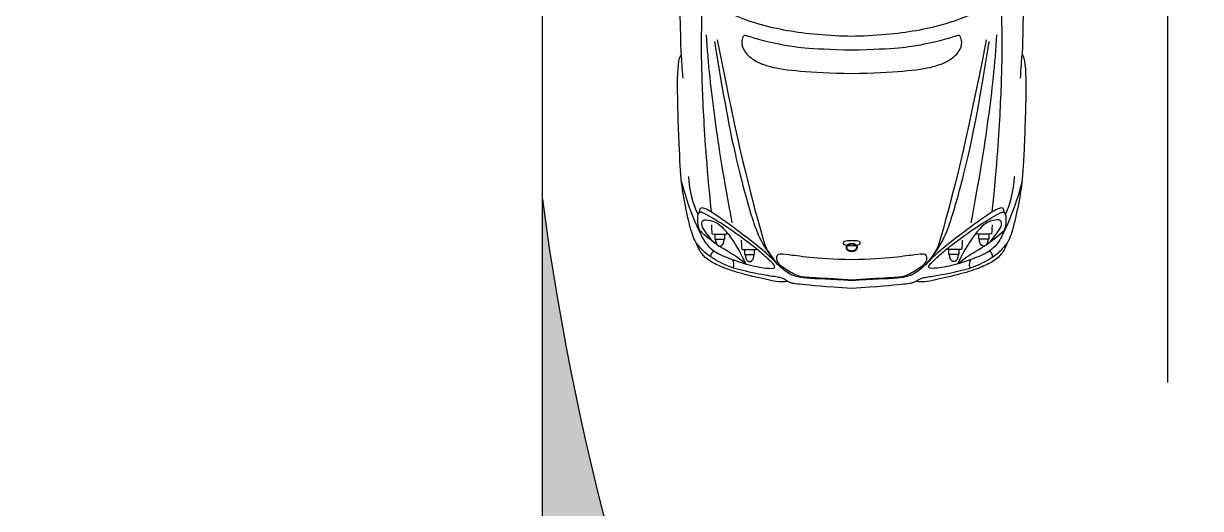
# Model space of a CAD drawing. Header units: metres. Extents: x 1203 to 2640, y 535 to 1122.
# Drawn here: x 1230.33 to 1236.82, y 562.57 to 565.24 of the extents above; entities that cross this region are included whole.
import ezdxf

# ---------------------------------------------------------------- set-up
doc = ezdxf.new("R2010")
doc.units = ezdxf.units.M
doc.layers.add('car', color=253, linetype='Continuous')
doc.layers.add('line work', color=7, linetype='Continuous')
picture_1 = doc.add_image_def('image1.png', size_in_pixel=(941, 730))

msp = doc.modelspace()

# ---------------------------------------------------------------- hatches: boundary and pattern name
at = {"layer": 'line work', "lineweight": -3, "true_color": 0x136734}
h = msp.add_hatch(color=116, dxfattribs=at)
h.dxf.hatch_style = 1
edge = h.paths.add_edge_path()
edge.add_spline(control_points=[(1235.321652485557, 555.6393446272039), (1235.530569786166, 556.3717194592426), (1235.991135876796, 557.9862674755375), (1235.56353302185, 554.0215818541835), (1236.586221167753, 556.3564367066841), (1236.714606379195, 556.4851687725156)], knot_values=[0, 0, 0, 0, 1.384531089470169, 3.052251150930328, 4.422278540688055, 4.422278540688055, 4.422278540688055, 4.422278540688055], degree=3, periodic=0)
edge.add_arc((1247.826940138888, 566.2019385346516), 14.76142188941083, 187.5263970019626, 221.166872993789, ccw=False)
edge.add_line((1233.1926934961, 564.2684439276688), (1233.1926934961, 555.9831676466582))
edge.add_spline(control_points=[(1233.192693496158, 555.983167646581), (1233.4736529175, 555.6101936152783), (1234.470727529507, 554.2847125184724), (1234.090086394508, 556.8554077736244), (1234.812453739327, 554.9981010131182), (1235.194090800858, 555.4787037844663), (1235.321652485557, 555.6393446272039)], knot_values=[50.48478125455625, 50.48478125455625, 50.48478125455625, 50.48478125455625, 51.67796193849407, 52.68127808788633, 53.66404707915862, 54.15745840362375, 54.15745840362375, 54.15745840362375, 54.15745840362375], degree=3, periodic=0)

# ---------------------------------------------------------------- linework, layer by layer
at = {"layer": 'car'}
for points, knots in [([(1233.935115265746, 568.0198828176001), (1233.937155668369, 568.0171368174865), (1233.939252385168, 568.0159294205425), (1233.941405416143, 568.0162606267679), (1233.93920518501, 567.8849246168447), (1233.928145391636, 567.0303411428465), (1233.932504117694, 566.1687374344165), (1233.938420988053, 565.8464101164541), (1233.940319802498, 565.7605620238564), (1233.934849532066, 565.7629968991416), (1233.912425233442, 565.7733060958387), (1233.869392970814, 565.7970480338404), (1233.825360297223, 565.819542986653), (1233.811480432722, 565.8118851303764), (1233.802386728393, 565.7779033931488), (1233.811959048739, 565.7376996476964), (1233.847376634018, 565.6931883580885), (1233.907682252197, 565.6534632286532), (1233.929568295816, 565.6408509323307), (1233.940780884323, 565.6342232501765), (1233.943415016735, 565.6327075652707), (1233.944748308377, 565.5817250849009), (1233.950235878743, 565.3886004987726), (1233.955498286141, 565.178763156382), (1233.956349737954, 565.1126509567212), (1233.959137215022, 565.0639241763974), (1233.943595529602, 565.0490152690793), (1233.932917048397, 564.9294719003019), (1233.949089507212, 564.4995661910727), (1233.959619059592, 564.3411442893496), (1233.990729100716, 564.1779362274538), (1234.02035625163, 564.0643654822834), (1234.035313511885, 564.0368046242922), (1234.040774430933, 564.02871532571), (1234.04666177508, 564.0089134636949), (1234.072471804965, 563.9621976741237), (1234.10733395931, 563.9314717075815), (1234.174103848142, 563.8960186692639), (1234.274554123376, 563.860565630946), (1234.429956608003, 563.8257034766002), (1234.497908264778, 563.8085678414132), (1234.545987976006, 563.8143382486596), (1234.549763115751, 563.8119003625707), (1234.563543605716, 563.8051368296958), (1234.60533210905, 563.7974756040846), (1234.898319390406, 563.7758611926731), (1235.191306671763, 563.7974756040846), (1235.233095175096, 563.8051368296958), (1235.246875665061, 563.8119003625707), (1235.250650804806, 563.8143382486596), (1235.298730516034, 563.8085678414132), (1235.36668217281, 563.8257034766002), (1235.522084657436, 563.860565630946), (1235.62253493267, 563.8960186692639), (1235.689304821502, 563.9314717075815), (1235.724166975848, 563.9621976741237), (1235.749977005732, 564.0089134636949), (1235.75586434988, 564.02871532571), (1235.761325268928, 564.0368046242922), (1235.776282529183, 564.0643654822834), (1235.805909680097, 564.1779362274538), (1235.837019721221, 564.3411442893496), (1235.847549273601, 564.4995661910727), (1235.863721732415, 564.9294719003019), (1235.853043251211, 565.0490152690793), (1235.837501565791, 565.0639241763974), (1235.840289042858, 565.1126509567212), (1235.841140494671, 565.178763156382), (1235.846402902069, 565.3886004987726), (1235.851890472436, 565.5817250849009), (1235.853223764077, 565.6327075652707), (1235.855857896489, 565.6342232501765), (1235.867070484997, 565.6408509323307), (1235.888956528615, 565.6534632286532), (1235.949262146794, 565.6931883580885), (1235.984679732073, 565.7376996476964), (1235.994252052419, 565.7779033931488), (1235.985158348091, 565.8118851303764), (1235.971278483589, 565.819542986653), (1235.927245809999, 565.7970480338404), (1235.884213547371, 565.7733060958387), (1235.861789248746, 565.7629968991416), (1235.856318978314, 565.7605620238564), (1235.858217792759, 565.8464101164541), (1235.864134663119, 566.1687374344165), (1235.868493389176, 567.0303411428465), (1235.857433595803, 567.8849246168447), (1235.855233364669, 568.0162606267679), (1235.857386395645, 568.0159294205425), (1235.859483112444, 568.0171368174865), (1235.861523515066, 568.0198828176001), (1235.868381487429, 568.0361008221248), (1235.865753881165, 568.0740922338043), (1235.84867862401, 568.1184152417372), (1235.842475760426, 568.2052553319145), (1235.812786070298, 568.4249421851769), (1235.775861450804, 568.6464899021453), (1235.74884343654, 568.8040949853546), (1235.705614613716, 568.8932544324273), (1235.626361771874, 568.9589982671373), (1235.47956389437, 568.9887180828282), (1235.239103567417, 569.0211396999455), (1234.898319390406, 569.0274439032739), (1234.557535213396, 569.0211396999455), (1234.317074886442, 568.9887180828282), (1234.170277008939, 568.9589982671373), (1234.091024167096, 568.8932544324273), (1234.047795344273, 568.8040949853546), (1234.020777330009, 568.6464899021453), (1233.983852710514, 568.4249421851769), (1233.954163020386, 568.2052553319145), (1233.947960156802, 568.1184152417372), (1233.930884899648, 568.0740922338043), (1233.928257293383, 568.0361008221248), (1233.935115265746, 568.0198828176001)], [9.811372563959978, 9.811372563959978, 9.811372563959978, 9.811372563959978, 10.30411027758206, 10.30411027758206, 10.30411027758206, 11.1973159144114, 12.1973159144114, 12.64415504076459, 12.64415504076459, 12.64415504076459, 12.96940806953581, 13.96940806953583, 14.96940806953584, 15.96940806953585, 16.96940806953587, 17.96940806953588, 18.96940806953589, 19.9694080695359, 20.96940806953592, 21.2945489660335, 21.2945489660335, 21.2945489660335, 21.6069040191925, 22.6069040191925, 23.22067175966023, 23.22067175966023, 23.22067175966023, 24.15963491974452, 25.15963491974453, 26.15963491974454, 27.15963491974455, 28.15963491974457, 28.73887292436218, 28.73887292436218, 28.73887292436218, 29.73887292436218, 30.73887292436218, 31.73887292436218, 32.73887292436218, 33.73887292436218, 34.73887292436218, 34.73887292436218, 34.73887292436218, 35.28556332597728, 36.28556332597728, 36.28556332597728, 36.28556332597728, 37.28556332597728, 37.83225372759237, 37.83225372759237, 37.83225372759237, 38.83225372759237, 39.83225372759237, 40.83225372759237, 41.83225372759237, 42.83225372759237, 43.83225372759237, 43.83225372759237, 43.83225372759237, 44.41149173220998, 45.41149173221, 46.41149173221001, 47.41149173221002, 48.41149173221004, 49.35045489229432, 49.35045489229432, 49.35045489229432, 49.96422263276205, 50.96422263276205, 51.27657768592105, 51.27657768592105, 51.27657768592105, 51.60171858241863, 52.60171858241865, 53.60171858241866, 54.60171858241868, 55.60171858241868, 56.6017185824187, 57.60171858241871, 58.60171858241873, 59.60171858241874, 59.92697161118996, 59.92697161118996, 59.92697161118996, 60.37381073754315, 61.37381073754315, 62.2670163743725, 62.2670163743725, 62.2670163743725, 62.75975408799457, 62.75975408799457, 62.75975408799457, 63.57112665195455, 64.57112665195456, 65.57112665195456, 66.57112665195456, 67.57112665195456, 68.57112665195456, 69.57112665195456, 70.57112665195456, 71.57112665195456, 72.57112665195456, 72.57112665195456, 72.57112665195456, 73.57112665195456, 74.57112665195456, 75.57112665195456, 76.57112665195456, 77.57112665195456, 78.57112665195456, 79.57112665195456, 80.57112665195456, 81.57112665195456, 82.38249921591454, 82.38249921591454, 82.38249921591454, 82.38249921591454]), ([(1235.673255814452, 564.1978420440116), (1235.70182646649, 564.4784520379178), (1235.719616105512, 564.7653099671454), (1235.73184648234, 565.1188790427047), (1235.722201646599, 565.3746049672195), (1235.721244414565, 565.3798697434095), (1235.717894102444, 565.380826975444), (1235.706885934046, 565.3726905031501), (1235.663331876473, 565.3420590780438), (1235.580531305482, 565.2913257802109), (1235.417323243585, 565.230541546015), (1235.250764869568, 565.1932094966664), (1235.097607744035, 565.1735862399576), (1234.952258691182, 565.1655746843626), (1234.898319390406, 565.1647993264146), (1234.84438008963, 565.1655746843626), (1234.699031036777, 565.1735862399576), (1234.545873911244, 565.1932094966664), (1234.379315537227, 565.230541546015), (1234.216107475331, 565.2913257802109), (1234.13330690434, 565.3420590780438), (1234.089752846766, 565.3726905031501), (1234.078744678369, 565.380826975444), (1234.075394366248, 565.3798697434095), (1234.074437134213, 565.3746049672195), (1234.064792298473, 565.1188790427047), (1234.0770226753, 564.7653099671454), (1234.094812314322, 564.4784520379178), (1234.12338296636, 564.1978420440116)], [0, 0, 0, 0, 1, 2, 3, 4, 5, 6, 7, 8, 9, 10, 11, 12, 12, 12, 13, 14, 15, 16, 17, 18, 19, 20, 21, 22, 23, 24, 24, 24, 24]), ([(1234.898319390406, 565.0887984857764), (1235.142072103967, 565.0932458955319), (1235.294395888092, 565.1188185016258), (1235.420035213684, 565.1477266650363), (1235.487858212455, 565.1732992711302), (1235.494529327088, 565.1666281564972), (1235.506759703916, 565.1477266650363), (1235.503424146599, 565.0954696004096), (1235.454502639289, 565.0398769784665), (1235.357771477108, 564.9942910284728), (1235.199888430789, 564.9731658321343), (1235.016432778376, 564.9620473077457), (1234.898319390406, 564.9612022998924), (1234.780206002437, 564.9620473077457), (1234.596750350024, 564.9731658321343), (1234.438867303705, 564.9942910284728), (1234.342136141523, 565.0398769784665), (1234.293214634214, 565.0954696004096), (1234.289879076897, 565.1477266650363), (1234.302109453725, 565.1666281564972), (1234.308780568358, 565.1732992711302), (1234.376603567128, 565.1477266650363), (1234.50224289272, 565.1188185016258), (1234.654566676845, 565.0932458955319), (1234.898319390406, 565.0887984857764)], [0, 0, 0, 0, 1, 2, 3, 4, 5, 6, 7, 8, 9, 10, 10, 10, 11, 12, 13, 14, 15, 16, 17, 18, 19, 20, 20, 20, 20]), ([(1235.739663444843, 564.1947605201483), (1235.738696667185, 564.2234840728152), (1235.715353102861, 564.2220251000447), (1235.660641623975, 564.1928456446394), (1235.487023864312, 564.0666445000099), (1235.358634260527, 563.9645164060905), (1235.307570213567, 563.9076164680496), (1235.26526000323, 563.8726011215626), (1235.240457466135, 563.8543639619343), (1235.176992150627, 563.8302909112247), (1235.012128227586, 563.8273729656842), (1234.898319390406, 563.8186191290624), (1234.784510553226, 563.8273729656842), (1234.619646630185, 563.8302909112247), (1234.556181314678, 563.8543639619343), (1234.531378777583, 563.8726011215626), (1234.489068567245, 563.9076164680496), (1234.438004520285, 563.9645164060905), (1234.309614916501, 564.0666445000099), (1234.135997156837, 564.1928456446394), (1234.081285677952, 564.2220251000447), (1234.057942113627, 564.2234840728152), (1234.056975335969, 564.1947605201483)], [0, 0, 0, 0, 1, 2, 3, 4, 5, 6, 7, 8, 9, 9, 9, 10, 11, 12, 13, 14, 15, 16, 17, 18, 18, 18, 18]), ([(1234.133368479615, 564.033553618352), (1234.076267769238, 564.1065989599631), (1234.067404509658, 564.1343705066452), (1234.079222189098, 564.1568240975798), (1234.112902575499, 564.1544605616921), (1234.182835449638, 564.1317740134891), (1234.26653240821, 564.0120575244487), (1234.314334944268, 563.9117211811531), (1234.268305060126, 563.9506055913646), (1234.216906559448, 563.9783073806911), (1234.172483295858, 564.0065747297815), (1234.167426891926, 564.0098748653404)], [0, 0, 0, 0, 1, 2, 3, 4, 5, 5, 5, 6, 6.129685399318702, 6.129685399318702, 6.129685399318702, 6.129685399318702]), ([(1235.663270301198, 564.033553618352), (1235.720371011575, 564.1065989599631), (1235.729234271154, 564.1343705066452), (1235.717416591715, 564.1568240975798), (1235.683736205313, 564.1544605616921), (1235.613803331175, 564.1317740134891), (1235.530106372603, 564.0120575244487), (1235.482303836545, 563.9117211811531), (1235.528333720687, 563.9506055913646), (1235.579732221365, 563.9783073806911), (1235.624155484954, 564.0065747297815), (1235.629211888886, 564.0098748653404)], [0, 0, 0, 0, 1, 2, 3, 4, 5, 5, 5, 6, 6.129685399318702, 6.129685399318702, 6.129685399318702, 6.129685399318702]), ([(1234.545987976006, 563.8143382486596), (1234.542857672134, 563.8163597166799), (1234.535237145368, 563.8229447137855), (1234.5116696596, 563.8362014245304), (1234.453130628693, 563.8434062283343), (1234.286519540729, 563.8749272449761), (1234.189254689377, 563.9073488620934), (1234.08358060807, 563.972609956036), (1234.058091067839, 564.0065960096772), (1234.044741275609, 564.0228392102174), (1234.040774430933, 564.02871532571)], [1.546690401615096, 1.546690401615096, 1.546690401615096, 1.546690401615096, 2, 3, 4, 5, 6, 7, 8, 8.420761995382398, 8.420761995382398, 8.420761995382398, 8.420761995382398]), ([(1234.28875275097, 564.0421113656425), (1234.290008830846, 563.9972065100835), (1234.292520990597, 563.9921821905805), (1234.295661190287, 563.9906120907358), (1234.372282062709, 563.9906120907358), (1234.37313653311, 563.9911385627524), (1234.37364175938, 563.992942284214), (1234.373682735846, 563.9942887807128)], [0, 0, 0, 0, 1, 2, 3, 4, 4.488989037552942, 4.488989037552942, 4.488989037552942, 4.488989037552942]), ([(1234.871856901597, 564.0134807546285), (1234.85338473235, 564.0169527272574), (1234.85338473235, 564.0277987935765), (1234.85338473235, 564.0416555427855), (1234.898319390406, 564.0416555427855), (1234.943254048463, 564.0416555427855), (1234.943254048463, 564.0277987935765), (1234.943254048463, 564.0169527272574), (1234.924781879216, 564.0134807546285)], [0, 0, 0, 0, 0.7435533808219503, 1.74355338082195, 1.74355338082195, 1.74355338082195, 2.74355338082195, 3.487106761643901, 3.487106761643901, 3.487106761643901, 3.487106761643901]), ([(1234.920946949324, 564.0128195123475), (1234.915081732837, 564.0118900125608), (1234.907674372111, 564.0110540204032), (1234.898319390406, 564.0103248354021), (1234.888964408702, 564.0110540204032), (1234.881557047975, 564.0118900125608), (1234.875691831489, 564.0128195123475)], [0, 0, 0, 0, 0.208190784338578, 0.208190784338578, 0.208190784338578, 0.4163815686771559, 0.4163815686771559, 0.4163815686771559, 0.4163815686771559]), ([(1235.250650804806, 563.8143382486596), (1235.253781108679, 563.8163597166799), (1235.261401635444, 563.8229447137855), (1235.284969121213, 563.8362014245304), (1235.343508152119, 563.8434062283343), (1235.510119240083, 563.8749272449761), (1235.607384091435, 563.9073488620934), (1235.713058172742, 563.972609956036), (1235.738547712973, 564.0065960096772), (1235.751897505203, 564.0228392102174), (1235.75586434988, 564.02871532571)], [1.546690401615096, 1.546690401615096, 1.546690401615096, 1.546690401615096, 2, 3, 4, 5, 6, 7, 8, 8.420761995382398, 8.420761995382398, 8.420761995382398, 8.420761995382398]), ([(1235.507886029842, 564.0421113656425), (1235.506629949967, 563.9972065100835), (1235.504117790215, 563.9921821905805), (1235.500977590526, 563.9906120907358), (1235.424356718103, 563.9906120907358), (1235.423502247703, 563.9911385627524), (1235.422997021433, 563.992942284214), (1235.422956044967, 563.9942887807128)], [0, 0, 0, 0, 1, 2, 3, 4, 4.488989037552942, 4.488989037552942, 4.488989037552942, 4.488989037552942]), ([(1234.898319390406, 563.9345140330274), (1235.101881588669, 563.9399176358804), (1235.288305887093, 563.9705380520468), (1235.312622099931, 563.9642338487183), (1235.3172486847, 563.9210735902814), (1235.262444686971, 563.8830024690546), (1235.188572089786, 563.8392029988802), (1235.131796872731, 563.839194744992), (1234.958775746632, 563.8288553467553), (1234.898319390406, 563.8238310272523), (1234.83786303418, 563.8288553467553), (1234.664841908082, 563.839194744992), (1234.608066691027, 563.8392029988802), (1234.534194093842, 563.8830024690546), (1234.479390096112, 563.9210735902814), (1234.484016680881, 563.9642338487183), (1234.508332893719, 563.9705380520468), (1234.694757192144, 563.9399176358804), (1234.898319390406, 563.9345140330274)], [0, 0, 0, 0, 1, 2, 3, 4, 5, 6, 7, 7, 7, 8, 9, 10, 11, 12, 13, 14, 14, 14, 14])]:
    msp.add_open_spline(points, degree=3, knots=knots, dxfattribs=at)
for points, degree in [([(1234.239679812527, 564.1376734290416), (1234.19160761975, 564.390440120093), (1234.140821674156, 564.7141520633875), (1234.107093603417, 565.0142155892672), (1234.097789308041, 565.1731639686095)], 3), ([(1234.141640533529, 565.1362953873356), (1234.204376362651, 564.751126575982), (1234.262735273462, 564.471003804088), (1234.345167234983, 564.1653490087144), (1234.396231281943, 564.0238286499971), (1234.477961301506, 563.9209694915876)], 3), ([(1234.156935510599, 565.1459456454938), (1234.271456311802, 564.5522164431391), (1234.417794367163, 564.0140883417148), (1234.424294090855, 564.0016797783035), (1234.46788329589, 563.931260124463), (1234.49385816777, 563.9052293058446)], 3), ([(1235.639703270214, 565.1459456454938), (1235.52518246901, 564.5522164431391), (1235.378844413649, 564.0140883417148), (1235.372344689958, 564.0016797783035), (1235.328755484922, 563.931260124463), (1235.302780613043, 563.9052293058446)], 3), ([(1235.654998247283, 565.1362953873356), (1235.592262418161, 564.751126575982), (1235.53390350735, 564.471003804088), (1235.451471545829, 564.1653490087144), (1235.40040749887, 564.0238286499971), (1235.318677479307, 563.9209694915876)], 3), ([(1235.556958968286, 564.1376734290416), (1235.605031161062, 564.390440120093), (1235.655817106657, 564.7141520633875), (1235.689545177395, 565.0142155892672), (1235.698849472772, 565.1731639686095)], 3), ([(1233.968068453741, 564.9340898393002), (1233.963621015167, 564.9932601090222), (1233.960891320842, 565.033261348713), (1233.959137215022, 565.0639241763974)], 3), ([(1235.828570327072, 564.9340898393002), (1235.833017765646, 564.9932601090222), (1235.83574745997, 565.033261348713), (1235.837501565791, 565.0639241763974)], 3), ([(1233.960108594203, 564.3648852123406), (1233.980577514012, 564.277606130034), (1234.021283806283, 564.1613024378323), (1234.066453258549, 564.0735515984254)], 3), ([(1234.051209836216, 564.185312838064), (1234.024385238075, 564.2345737639191), (1234.004225931426, 564.3171493853822), (1233.999961462712, 564.3923591063394)], 3), ([(1235.83653018661, 564.3648852123406), (1235.8160612668, 564.277606130034), (1235.77535497453, 564.1613024378323), (1235.730185522264, 564.0735515984254)], 3), ([(1235.745428944597, 564.185312838064), (1235.772253542738, 564.2345737639191), (1235.792412849386, 564.3171493853822), (1235.7966773181, 564.3923591063394)], 3), ([(1234.412235205532, 563.9618112011601), (1234.431688175803, 563.9446682711093), (1234.473025737627, 563.9062486548255), (1234.476673169553, 563.8916589271225), (1234.46062446908, 563.8836345768862), (1234.348283565768, 563.898953790974), (1234.230836257761, 563.9383460557715), (1234.134544054922, 563.9784678069543), (1234.084938980733, 564.0331792858397), (1234.049923634246, 564.1053984379685), (1234.045546715935, 564.1681342670906), (1234.054300552557, 564.200961154422), (1234.079103089652, 564.1965842361112), (1234.230836257761, 564.1032099788133), (1234.356307916005, 564.00910623513), (1234.392782235262, 563.9789541312109), (1234.412235205532, 563.9618112011601)], 3), ([(1235.38440357528, 563.9618112011601), (1235.36495060501, 563.9446682711093), (1235.323613043185, 563.9062486548255), (1235.319965611259, 563.8916589271225), (1235.336014311732, 563.8836345768862), (1235.448355215044, 563.898953790974), (1235.565802523052, 563.9383460557715), (1235.66209472589, 563.9784678069543), (1235.71169980008, 564.0331792858397), (1235.746715146566, 564.1053984379685), (1235.751092064877, 564.1681342670906), (1235.742338228255, 564.200961154422), (1235.717535691161, 564.1965842361112), (1235.565802523052, 564.1032099788133), (1235.440330864807, 564.00910623513), (1235.403856545551, 563.9789541312109), (1235.38440357528, 563.9618112011601)], 3), ([(1234.156815753327, 564.0169293600379), (1234.126656420852, 564.0373643106029), (1234.0968262104, 564.0609973133726), (1234.056776252039, 564.0981643330081)], 3), ([(1234.124462974603, 564.127196037774), (1234.125719054479, 564.0822911822149), (1234.12823121423, 564.0772668627119), (1234.13137141392, 564.0756967628672), (1234.207992286342, 564.0756967628672), (1234.209022186901, 564.0763313241393), (1234.209698063401, 564.0794403560374), (1234.208970217253, 564.0867431277759)], 3), ([(1234.142808252965, 564.076185409056), (1234.142808252965, 564.0495883828119), (1234.142808252965, 564.0481461833003), (1234.146109143479, 564.0481461833003), (1234.198215315628, 564.0481461833003), (1234.198215315628, 564.0497944113133), (1234.198215315628, 564.0516486678282), (1234.198215315628, 564.0760349779425)], 3), ([(1235.672175806209, 564.127196037774), (1235.670919726334, 564.0822911822149), (1235.668407566582, 564.0772668627119), (1235.665267366893, 564.0756967628672), (1235.58864649447, 564.0756967628672), (1235.587616593911, 564.0763313241393), (1235.586940717412, 564.0794403560374), (1235.587668563559, 564.0867431277759)], 3), ([(1235.653830527848, 564.076185409056), (1235.653830527848, 564.0495883828119), (1235.653830527848, 564.0481461833003), (1235.650529637334, 564.0481461833003), (1235.598423465185, 564.0481461833003), (1235.598423465185, 564.0497944113133), (1235.598423465185, 564.0516486678282), (1235.598423465185, 564.0760349779425)], 3), ([(1235.639823027485, 564.0169293600379), (1235.669982359961, 564.0373643106029), (1235.699812570413, 564.0609973133726), (1235.739862528774, 564.0981643330081)], 3), ([(1234.122143099391, 563.9500928235013), (1234.120932560631, 563.9712041456), (1234.138798381063, 563.9832457234818)], 2), ([(1234.307098029332, 563.9911007369246), (1234.307098029332, 563.9645037106804), (1234.307098029332, 563.9630615111691), (1234.310398919846, 563.9630615111691), (1234.362505091994, 563.9630615111691), (1234.362505091994, 563.9647097391821), (1234.362505091994, 563.9665639956966), (1234.362505091994, 563.9909503058113)], 3), ([(1235.489540751481, 563.9911007369246), (1235.489540751481, 563.9645037106804), (1235.489540751481, 563.9630615111691), (1235.486239860967, 563.9630615111691), (1235.434133688818, 563.9630615111691), (1235.434133688818, 563.9647097391821), (1235.434133688818, 563.9665639956966), (1235.434133688818, 563.9909503058113)], 3), ([(1235.674495681421, 563.9500928235013), (1235.675706220182, 563.9712041456), (1235.65784039975, 563.9832457234818)], 2), ([(1234.245263853371, 563.8898057518666), (1234.252743411792, 563.9095631887333), (1234.242029022158, 563.9356380884758)], 2), ([(1235.551374927441, 563.8898057518666), (1235.54389536902, 563.9095631887333), (1235.554609758654, 563.9356380884758)], 2)]:
    msp.add_open_spline(points, degree=degree, dxfattribs=at)
for points, weights, degree, knots in [([(1234.147872915422, 564.0481463985698), (1234.147795974177, 564.0466940199062), (1234.147795974177, 564.0452368206395), (1234.147795974177, 564.0094368028492), (1234.171054209131, 564.0094368028492), (1234.194312444085, 564.0094368028492), (1234.194312444085, 564.0452368206395), (1234.194312444085, 564.0469337516622), (1234.194208165778, 564.0486230744937)], [0.9687161427561777, 0.9834194546138808, 1, 0.7071067811865476, 1, 0.7071067811865476, 1, 0.9807442242008872, 0.9640203260814817], 2, [39.65633298348155, 39.65633298348155, 39.65633298348155, 42.03596914248892, 42.03596914248892, 84.07193828497783, 84.07193828497783, 126.1079074274668, 126.1079074274668, 128.8714920559717, 128.8714920559717, 128.8714920559717]), ([(1234.898319390406, 564.0232759793128), (1234.903079599786, 564.0232759793125), (1234.907623685782, 564.0223273621909), (1234.937438863853, 564.0161031867615), (1234.928134568476, 563.9961581085731), (1234.921291298938, 563.9814885886924), (1234.898319390407, 563.9814885886922), (1234.875347481874, 563.9814885886924), (1234.868504212336, 563.9961581085731), (1234.85919991696, 564.0161031867615), (1234.88901509503, 564.0223273621909), (1234.893559181026, 564.0232759793125), (1234.898319390406, 564.0232759793128)], [0.9053157860398642, 0.9406190400075136, 1, 0.7071067811865476, 1, 0.7664877411790297, 0.9053157860398691, 0.7664877411790297, 1, 0.7071067811865476, 1, 0.9406190400075136, 0.9053157860398642], 2, [0, 0, 0, 9.524202281728662, 9.524202281728662, 56.50179010245276, 56.50179010245276, 93.95517564144888, 93.95517564144888, 131.408561180445, 131.408561180445, 178.3861490011691, 178.3861490011691, 187.9103512828978, 187.9103512828978, 187.9103512828978]), ([(1234.889655343944, 564.0192604281715), (1234.892415511347, 564.0198366369094), (1234.895324137092, 564.0201429292092), (1234.898319390407, 564.0201429292092), (1234.901314643721, 564.0201429292093), (1234.904223269466, 564.0198366369095), (1234.906983436869, 564.0192604281716), (1234.908790084417, 564.0188832749225), (1234.911583502683, 564.0180919290365), (1234.915961145567, 564.0162582716107), (1234.919841854386, 564.0139460525897), (1234.923408298313, 564.0106016023447), (1234.925673106611, 564.0069510591825), (1234.926592354363, 564.0032082918067), (1234.92625915543, 563.9997256838624), (1234.925016922117, 563.9966636367699), (1234.92308423232, 563.9939146964248), (1234.920433529749, 563.991374433157), (1234.917015625763, 563.9890709451765), (1234.912913812502, 563.9871339631288), (1234.906679856175, 563.9851952798742), (1234.901684164322, 563.9846216387957), (1234.898319390406, 563.9846216387957), (1234.894954616491, 563.9846216387957), (1234.889958924637, 563.9851952798742), (1234.88372496831, 563.9871339631288), (1234.87962315505, 563.9890709451765), (1234.876205251063, 563.991374433157), (1234.873554548492, 563.9939146964248), (1234.871621858696, 563.9966636367699), (1234.870379625383, 563.9997256838624), (1234.87004642645, 564.0032082918067), (1234.870965674202, 564.0069510591825), (1234.8732304825, 564.0106016023447), (1234.876796926426, 564.0139460525897), (1234.880677635245, 564.0162582716107), (1234.88505527813, 564.0180919290365), (1234.887848696395, 564.0188832749225), (1234.889655343944, 564.0192604281715)], [1, 0.9604126933383424, 0.9288512886849638, 0.9053157860398642, 0.9288512886849638, 0.9604126933383424, 1, 1, 1, 1, 1, 1, 1, 1, 1, 1, 1, 1, 1, 1, 1, 1, 1, 1, 1, 1, 1, 1, 1, 1, 1, 1, 1, 1, 1, 1, 1, 1, 1], 3, [0, 0, 0, 0, 9.524202281728662, 9.524202281728662, 9.524202281728662, 19.04840456345732, 19.04840456345732, 19.04840456345732, 24.35006016807513, 27.36519076691534, 32.66975656867412, 37.26227418935486, 41.31423545131336, 44.88188698558776, 48.18138665306462, 51.23031858702578, 54.30214511003651, 57.78223699035841, 61.73477684819458, 66.10294685168951, 70.77946616154571, 80.44511600450527, 80.44511600450527, 80.44511600450527, 90.11076584746482, 94.78728515732102, 99.15545516081596, 103.1079950186521, 106.588086898974, 109.6599134219848, 112.7088453559459, 116.0083450234228, 119.5759965576972, 123.6279578196557, 128.2204754403364, 133.5250412420952, 136.5401718409354, 141.8418274455532, 141.8418274455532, 141.8418274455532, 141.8418274455532]), ([(1235.648765865391, 564.0481463985698), (1235.648842806635, 564.0466940199062), (1235.648842806635, 564.0452368206395), (1235.648842806635, 564.0094368028492), (1235.625584571681, 564.0094368028492), (1235.602326336727, 564.0094368028492), (1235.602326336727, 564.0452368206395), (1235.602326336728, 564.0469337516622), (1235.602430615034, 564.0486230744937)], [0.9687161427561777, 0.9834194546138808, 1, 0.7071067811865476, 1, 0.7071067811865476, 1, 0.9807442242008872, 0.9640203260814817], 2, [39.65633298348155, 39.65633298348155, 39.65633298348155, 42.03596914248892, 42.03596914248892, 84.07193828497783, 84.07193828497783, 126.1079074274668, 126.1079074274668, 128.8714920559717, 128.8714920559717, 128.8714920559717]), ([(1234.312162691788, 563.9630617264381), (1234.312085750544, 563.961609347775), (1234.312085750544, 563.9601521485083), (1234.312085750544, 563.9243521307178), (1234.335343985498, 563.9243521307178), (1234.358602220452, 563.9243521307178), (1234.358602220452, 563.9601521485083), (1234.358602220452, 563.9618490795306), (1234.358497942145, 563.9635384023622)], [0.9687161427561777, 0.9834194546138808, 1, 0.7071067811865476, 1, 0.7071067811865476, 1, 0.9807442242008872, 0.9640203260814817], 2, [39.65633298348155, 39.65633298348155, 39.65633298348155, 42.03596914248892, 42.03596914248892, 84.07193828497783, 84.07193828497783, 126.1079074274668, 126.1079074274668, 128.8714920559717, 128.8714920559717, 128.8714920559717]), ([(1235.484476089024, 563.9630617264381), (1235.484553030268, 563.961609347775), (1235.484553030269, 563.9601521485083), (1235.484553030269, 563.9243521307178), (1235.461294795315, 563.9243521307178), (1235.438036560361, 563.9243521307178), (1235.43803656036, 563.9601521485083), (1235.43803656036, 563.9618490795306), (1235.438140838667, 563.9635384023622)], [0.9687161427561777, 0.9834194546138808, 1, 0.7071067811865476, 1, 0.7071067811865476, 1, 0.9807442242008872, 0.9640203260814817], 2, [39.65633298348155, 39.65633298348155, 39.65633298348155, 42.03596914248892, 42.03596914248892, 84.07193828497783, 84.07193828497783, 126.1079074274668, 126.1079074274668, 128.8714920559717, 128.8714920559717, 128.8714920559717])]:
    msp.add_rational_spline(points, weights, degree=degree, knots=knots, dxfattribs=at)
at = {"layer": 'line work', "lineweight": -3}
msp.add_line((1236.639238819462, 580.42880334044), (1236.639238819462, 563.2581654923897), dxfattribs=at)
msp.add_lwpolyline([(1233.1926934961, 555.9831676466583), (1233.1926934961, 586.4488524626872), (1233.1926934961, 635.2480310933973)], dxfattribs=at)
msp.add_arc((1247.826940138888, 566.2019385346517), 14.76142188941079, 187.526397001963, 221.166872993788, dxfattribs=at)

# ---------------------------------------------------------------- pictures from other files: only their frames are drawn
image = msp.add_image(picture_1, insert=(1202.937472373582, 535.4393026118123), size_in_units=(167.27261906233838, 129.765156127))
image.dxf.flags = 6

doc.saveas('drawing.dxf')
